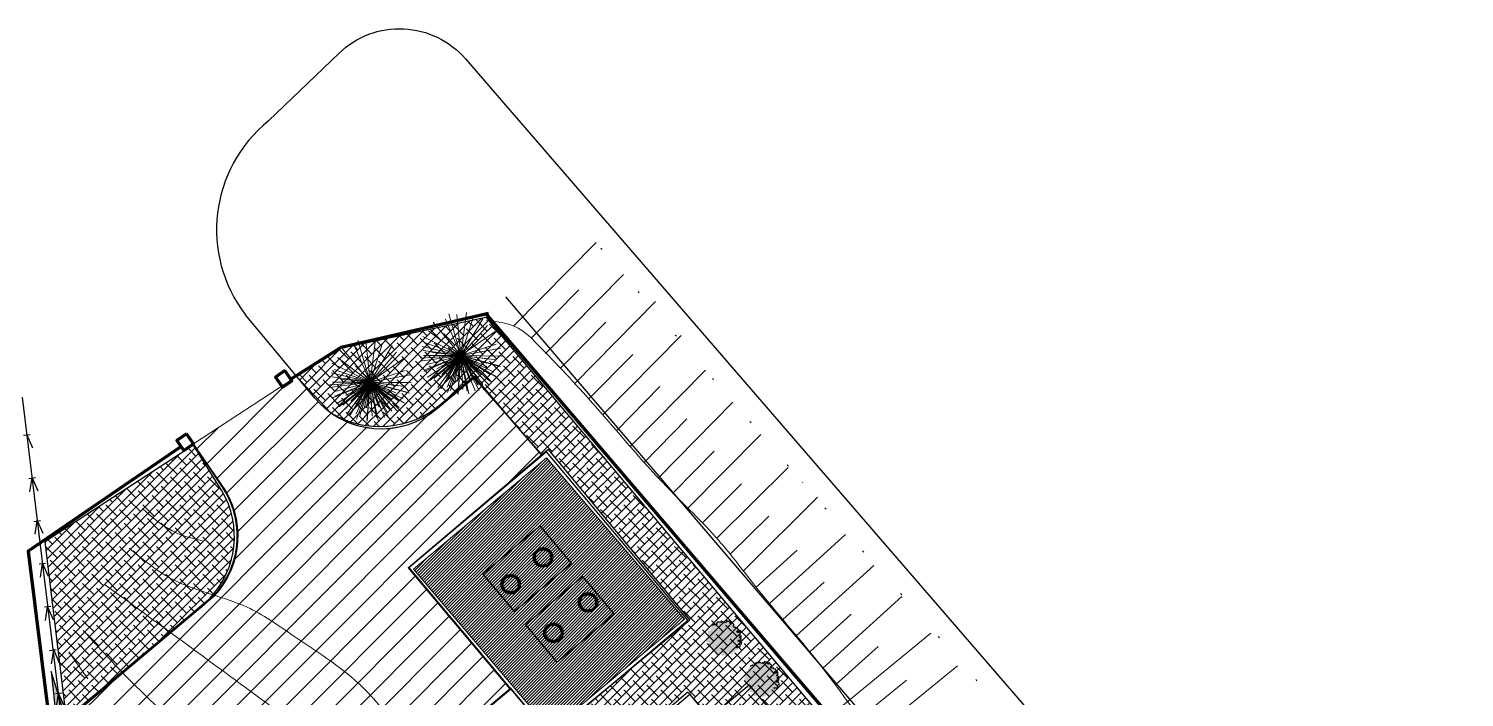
# Model space of a CAD drawing. Header units: millimetres. Extents: x 5637 to 6048, y 3385 to 3927.
# Drawn here: x 5779 to 5861.3, y 3889.2 to 3927.5 of the extents above; entities that cross this region are included whole.
import ezdxf

# ---------------------------------------------------------------- set-up
doc = ezdxf.new("R2010")
doc.units = ezdxf.units.MM
doc.linetypes.add('DASHEDX2', pattern=[38.1, 25.4, -12.7])
doc.linetypes.add('DOT', pattern=[6.35, 0, -6.35])
doc.layers.add('Contour Lines', color=253, linetype='Continuous')
doc.layers.add('dr', color=7, linetype='Continuous', lineweight=30, true_color=0x424d8a)
for name, color, linetype, lineweight in [('fences', 224, 'ограждение1', 80), ('ground 1', 7, 'Continuous', 30), ('hatch', 253, 'Continuous', 13), ('road', 19, 'Continuous', 30), ('trees new', 7, 'Continuous', 20), ('wall', 7, 'Continuous', 80)]:
    doc.layers.add(name, color=color, linetype=linetype, lineweight=lineweight)
doc.layers.add('plants1', color=7, linetype='Continuous', true_color=0x89ee5d)
doc.styles.get("Standard").update_dxf_attribs({"font": 'arial.ttf'})
doc.linetypes.add('ограждение1', pattern='A,0.25,-0.1,[133,ltypeshp.shx,S=0.1,R=0,X=-0.1,Y=0],-0.1,1', length=1.45)
pattern_1 = [(45, (2816.3681, -1263.7476), (-0.265165043, 0.265165043), []), (135, (2816.3681, -1263.7476), (-0.79549513, 0.265165043), [0.9375, -0.5625])]

# ---------------------------------------------------------------- blocks, each defined once
blk = doc.blocks.new('43')
at = {"layer": 'wall', "linetype": 'DASHEDX2', "lineweight": 30, "ltscale": 0.1}
blk.add_line((3683.717, 5144.174), (3692.902, 5151.896), dxfattribs=at)
at = {"layer": 'wall', "lineweight": 90}
for p, q in [((3691.388, 5142.785), (3696.763, 5147.304)), ((3700.792, 5142.513), (3696.763, 5147.304)), ((3691.446, 5142.718), (3691.33, 5142.851)), ((3700.639, 5142.384), (3700.945, 5142.641)), ((3687.578, 5139.581), (3690.469, 5142.012)), ((3690.527, 5141.946), (3690.412, 5142.079)), ((3701.926, 5140.853), (3702.232, 5141.111)), ((3708.347, 5133.527), (3702.079, 5140.982)), ((3699.162, 5125.804), (3687.578, 5139.581)), ((3699.162, 5125.804), (3708.347, 5133.527))]:
    blk.add_line(p, q, dxfattribs=at)
at = {"layer": 'wall', "linetype": 'DASHEDX2', "lineweight": 30}
for p, q in [((3700.624, 5142.712), (3701.619, 5143.548)), ((3702.246, 5140.783), (3703.241, 5141.62)), ((3699.004, 5123.973), (3685.747, 5139.74)), ((3699.004, 5123.973), (3710.179, 5133.369))]:
    blk.add_line(p, q, dxfattribs=at)
at = {"layer": 'wall', "linetype": 'DASHEDX2', "lineweight": 30, "ltscale": 0.1}
for points in [[(3696.763, 5147.304), (3692.902, 5151.896)], [(3687.578, 5139.581), (3683.717, 5144.174)]]:
    blk.add_lwpolyline(points, dxfattribs=at)
at = {"layer": 'wall', "linetype": 'DASHEDX2', "lineweight": 30}
for points in [[(3701.619, 5143.548), (3696.921, 5149.136), (3691.004, 5144.16), (3691.825, 5143.183)], [(3685.747, 5139.74), (3689.151, 5142.602), (3689.984, 5141.611)], [(3710.179, 5133.369), (3703.241, 5141.62)]]:
    blk.add_lwpolyline(points, dxfattribs=at)
blk = doc.blocks.new('wii')
at = {"layer": 'wall', "linetype": 'DASHEDX2', "lineweight": 30}
for p, q in [((3082.912, 5113.524), (3080.769, 5111.722)), ((3085.679, 5110.232), (3082.912, 5113.524)), ((3080.769, 5111.722), (3083.536, 5108.431))]:
    blk.add_line(p, q, dxfattribs=at)
for points in [[(3083.12, 5104.161), (3092.815, 5112.313), (3086.186, 5120.196), (3076.542, 5112.087), (3083.171, 5104.204)], [(3083.536, 5108.431), (3085.679, 5110.232)]]:
    blk.add_lwpolyline(points, dxfattribs=at)
blk.add_lwpolyline([(3086.445, 5110.876), (3088.588, 5112.678), (3085.82, 5115.969), (3083.677, 5114.167), (3086.445, 5110.876)], close=True, dxfattribs=at)
blk = doc.blocks.new('LCCNDP03')
at = {"color": 0}
for p in [(-0.315, 0.361), (-0.295, 0.438), (-0.199, 0.457), (-0.094, 0.513), (0.12, 0.496), (0.001, 0.49), (0.196, 0.435), (0.307, 0.39), (-0.446, 0.284), (0.36, 0.249), (0.431, 0.216), (-0.517, 0.082), (-0.471, 0.168), (-0.471, 0.018), (0.476, 0.131), (0.434, 0.118), (0.419, 0.065), (0.334, 0.049), (0.471, 0.005), (-0.491, -0.034), (-0.471, -0.176), (-0.468, -0.078), (-0.463, -0.211), (-0.446, -0.135), (-0.388, -0.238), (-0.387, -0.319), (-0.374, -0.291), (-0.357, -0.071), (-0.323, -0.374), (-0.286, -0.403), (-0.245, -0.367), (-0.244, -0.244), (-0.209, -0.409), (-0.167, -0.294), (-0.167, -0.459), (-0.128, -0.463), (-0.111, -0.312), (-0.08, -0.323), (-0.06, -0.423), (-0.038, -0.482), (-0.01, -0.447), (0.488, 0), (0.319, -0.005), (0.038, -0.317), (0.175, -0.259), (0.187, -0.397), (0.132, -0.396), (0.087, -0.461), (0.275, -0.148), (0.344, -0.268), (0.294, -0.291), (0.28, -0.369), (0.432, -0.085), (0.396, -0.127), (0.417, -0.203), (0.011, -0.328), (0.101, -0.309), (0.182, -0.268), (0.094, -0.47), (0.251, -0.206), (0.217, -0.425), (0.301, -0.13), (0.325, -0.35), (0.329, -0.043), (0.41, -0.249), (0.465, -0.13)]:
    blk.add_line(p, (-0.009, -0.006), dxfattribs=at)
at = {"color": 0, "flags": 1}
for tag, p in [('SIZE', (0, 0)), ('ITEM', (0, -0.07))]:
    blk.add_attdef(tag, p, '', height=0.0409, dxfattribs=at)
blk = doc.blocks.new('695')
at = {"layer": 'plants1'}
h = blk.add_hatch(color=256, dxfattribs=at)
h.set_gradient(color1=(75, 160, 114), color2=(211, 49, 119), rotation=225, name='INVHEMISPHERICAL')
h.paths.add_polyline_path([(2594.81, 4785.64), (2594.84, 4785.59), (2594.88, 4785.55), (2594.95, 4785.57), (2594.96, 4785.67), (2594.89, 4785.75), (2594.81, 4785.75), (2594.72, 4785.8), (2594.75, 4785.86), (2594.85, 4785.88), (2594.86, 4785.93), (2594.85, 4786.02), (2594.86, 4786.1), (2594.81, 4786.17), (2594.73, 4786.19), (2594.65, 4786.19), (2594.73, 4786.08), (2594.67, 4786.02), (2594.57, 4786.04), (2594.53, 4786.12), (2594.64, 4786.22), (2594.71, 4786.23), (2594.65, 4786.42), (2594.43, 4786.46), (2594.46, 4786.54), (2594.28, 4786.51), (2594.27, 4786.59), (2594.19, 4786.62), (2594.21, 4786.7), (2594.27, 4786.72), (2594.26, 4786.8), (2594.16, 4786.87), (2594.12, 4786.93), (2594.09, 4786.99), (2593.99, 4786.99), (2593.98, 4786.97), (2593.97, 4786.88), (2593.92, 4786.88), (2593.9, 4786.9), (2593.88, 4786.97), (2593.92, 4787.01), (2593.86, 4787.08), (2593.76, 4787.1), (2593.73, 4787.08), (2593.68, 4787.09), (2593.63, 4787.14), (2593.55, 4787.13), (2593.51, 4786.99), (2593.38, 4786.95), (2593.27, 4787), (2593.24, 4787.03), (2593.12, 4787.1), (2593.07, 4787.1), (2593, 4787.09), (2593, 4787.08), (2593.05, 4787.01), (2593.06, 4787), (2592.96, 4787.02), (2592.93, 4787.03), (2592.87, 4787.02), (2592.82, 4787.03), (2592.79, 4787.01), (2592.74, 4787), (2592.72, 4787), (2592.71, 4787), (2592.64, 4786.95), (2592.62, 4786.93), (2592.58, 4786.88), (2592.64, 4786.83), (2592.64, 4786.8), (2592.53, 4786.78), (2592.45, 4786.79), (2592.46, 4786.81), (2592.39, 4786.77), (2592.31, 4786.75), (2592.28, 4786.77), (2592.28, 4786.73), (2592.23, 4786.7), (2592.21, 4786.69), (2592.14, 4786.66), (2592.14, 4786.6), (2592.14, 4786.56), (2592.13, 4786.53), (2592.1, 4786.5), (2592.05, 4786.49), (2592, 4786.42), (2591.96, 4786.38), (2592.06, 4786.35), (2592.08, 4786.33), (2592.07, 4786.28), (2592.01, 4786.28), (2591.95, 4786.27), (2591.84, 4786.24), (2591.84, 4786.23), (2591.83, 4786.17), (2591.74, 4786.13), (2591.73, 4786.11), (2591.76, 4786.01), (2591.77, 4785.94), (2591.77, 4785.81), (2591.77, 4785.8), (2591.71, 4785.79), (2591.64, 4785.82), (2591.64, 4785.76), (2591.65, 4785.72), (2591.67, 4785.66), (2591.76, 4785.68), (2591.73, 4785.59), (2591.68, 4785.55), (2591.64, 4785.54), (2591.63, 4785.48), (2591.65, 4785.44), (2591.67, 4785.46), (2591.71, 4785.4), (2591.65, 4785.35), (2591.62, 4785.34), (2591.58, 4785.27), (2591.6, 4785.13), (2591.65, 4785.12), (2591.67, 4785.18), (2591.78, 4785.13), (2591.89, 4785.1), (2591.85, 4785.05), (2591.76, 4785.04), (2591.73, 4784.93), (2591.73, 4784.92), (2591.78, 4784.87), (2591.86, 4784.84), (2591.84, 4784.8), (2591.84, 4784.67), (2591.83, 4784.6), (2591.91, 4784.56), (2591.99, 4784.61), (2592.02, 4784.65), (2592.12, 4784.57), (2592.1, 4784.45), (2592.06, 4784.43), (2592.16, 4784.27), (2592.19, 4784.23), (2592.29, 4784.19), (2592.42, 4784.24), (2592.51, 4784.18), (2592.56, 4784.1), (2592.47, 4783.95), (2592.51, 4783.89), (2592.6, 4783.82), (2592.79, 4783.86), (2592.94, 4783.91), (2592.86, 4784.03), (2592.86, 4784.04), (2593.09, 4784.04), (2593.12, 4783.96), (2593.06, 4783.93), (2593.02, 4783.85), (2593.08, 4783.82), (2593.17, 4783.81), (2593.2, 4783.8), (2593.28, 4783.84), (2593.3, 4783.86), (2593.38, 4783.83), (2593.44, 4783.81), (2593.54, 4783.78), (2593.6, 4783.81), (2593.65, 4783.86), (2593.68, 4783.88), (2593.76, 4783.9), (2593.77, 4783.92), (2593.74, 4783.99), (2593.68, 4784.03), (2593.71, 4784.07), (2593.75, 4784.12), (2593.85, 4784.08), (2593.93, 4784.04), (2593.99, 4784), (2593.93, 4783.94), (2594.09, 4783.92), (2594.15, 4784), (2594.12, 4784.04), (2594.06, 4784.11), (2594.12, 4784.15), (2594.21, 4784.15), (2594.31, 4784.12), (2594.38, 4784.18), (2594.38, 4784.3), (2594.39, 4784.34), (2594.53, 4784.36), (2594.54, 4784.33), (2594.6, 4784.4), (2594.62, 4784.46), (2594.59, 4784.54), (2594.5, 4784.6), (2594.52, 4784.66), (2594.71, 4784.62), (2594.75, 4784.6), (2594.82, 4784.66), (2594.86, 4784.73), (2594.85, 4784.83), (2594.81, 4784.83), (2594.88, 4784.94), (2594.97, 4784.92), (2595.01, 4784.98), (2595.03, 4785.02), (2594.97, 4785.09), (2594.9, 4785.16), (2594.86, 4785.22), (2594.85, 4785.24), (2594.84, 4785.21), (2594.75, 4785.16), (2594.72, 4785.16), (2594.64, 4785.29), (2594.71, 4785.29), (2594.85, 4785.31), (2594.94, 4785.33), (2594.95, 4785.37), (2594.95, 4785.44), (2594.98, 4785.45), (2594.89, 4785.47), (2594.87, 4785.47), (2594.81, 4785.54), (2594.79, 4785.57)])
at = {"layer": 'plants1', "color": 3, "linetype": 'Continuous'}
for p, q in [((2592.23, 4786.7), (2592.21, 4786.69)), ((2592.28, 4786.73), (2592.23, 4786.7)), ((2592.31, 4786.75), (2592.28, 4786.77)), ((2592.28, 4786.77), (2592.28, 4786.73)), ((2592.39, 4786.77), (2592.31, 4786.75)), ((2592.46, 4786.81), (2592.39, 4786.77)), ((2592.45, 4786.79), (2592.46, 4786.81)), ((2592.53, 4786.78), (2592.45, 4786.79)), ((2592.64, 4786.8), (2592.53, 4786.78)), ((2592.62, 4786.93), (2592.58, 4786.88)), ((2592.58, 4786.88), (2592.64, 4786.83)), ((2592.64, 4786.95), (2592.62, 4786.93)), ((2592.71, 4787), (2592.64, 4786.95)), ((2592.64, 4786.83), (2592.64, 4786.8)), ((2592.72, 4787), (2592.71, 4787)), ((2592.74, 4787), (2592.72, 4787)), ((2592.79, 4787.01), (2592.74, 4787)), ((2592.82, 4787.03), (2592.79, 4787.01)), ((2592.87, 4787.02), (2592.82, 4787.03)), ((2592.82, 4787.03), (2592.82, 4787.03)), ((2592.93, 4787.03), (2592.87, 4787.02)), ((2592.96, 4787.02), (2592.93, 4787.03)), ((2593.06, 4787), (2592.96, 4787.02)), ((2593.07, 4787.1), (2593, 4787.09)), ((2593, 4787.09), (2593, 4787.09)), ((2593, 4787.09), (2593, 4787.08)), ((2593, 4787.08), (2593.05, 4787.01)), ((2593.05, 4787.01), (2593.06, 4787)), ((2593.12, 4787.1), (2593.07, 4787.1)), ((2593.24, 4787.03), (2593.12, 4787.1)), ((2593.27, 4787), (2593.24, 4787.03)), ((2593.38, 4786.95), (2593.27, 4787)), ((2593.51, 4786.99), (2593.38, 4786.95)), ((2593.55, 4787.13), (2593.51, 4786.99)), ((2593.63, 4787.14), (2593.55, 4787.13)), ((2593.68, 4787.09), (2593.63, 4787.14)), ((2593.73, 4787.08), (2593.68, 4787.09)), ((2593.76, 4787.1), (2593.73, 4787.08)), ((2593.86, 4787.08), (2593.76, 4787.1)), ((2593.92, 4787.01), (2593.86, 4787.08)), ((2593.88, 4786.97), (2593.92, 4787.01)), ((2593.9, 4786.9), (2593.88, 4786.97)), ((2593.92, 4786.88), (2593.9, 4786.9)), ((2593.97, 4786.88), (2593.92, 4786.88)), ((2593.98, 4786.97), (2593.97, 4786.88)), ((2593.99, 4786.99), (2593.98, 4786.97)), ((2594.09, 4786.99), (2593.99, 4786.99)), ((2594.12, 4786.93), (2594.09, 4786.99)), ((2594.16, 4786.87), (2594.12, 4786.93)), ((2594.26, 4786.8), (2594.16, 4786.87)), ((2594.19, 4786.62), (2594.21, 4786.7)), ((2594.27, 4786.59), (2594.19, 4786.62)), ((2594.21, 4786.7), (2594.27, 4786.72)), ((2594.27, 4786.72), (2594.26, 4786.8)), ((2594.28, 4786.51), (2594.27, 4786.59)), ((2594.46, 4786.54), (2594.28, 4786.51)), ((2594.43, 4786.46), (2594.46, 4786.54)), ((2594.65, 4786.42), (2594.43, 4786.46)), ((2594.53, 4786.12), (2594.64, 4786.22)), ((2594.57, 4786.04), (2594.53, 4786.12)), ((2594.67, 4786.02), (2594.57, 4786.04)), ((2594.64, 4786.22), (2594.71, 4786.23)), ((2594.71, 4786.23), (2594.65, 4786.42)), ((2594.65, 4786.19), (2594.73, 4786.08)), ((2594.73, 4786.19), (2594.65, 4786.19)), ((2594.73, 4786.08), (2594.67, 4786.02)), ((2594.81, 4786.17), (2594.73, 4786.19)), ((2594.86, 4786.1), (2594.81, 4786.17)), ((2594.85, 4786.02), (2594.86, 4786.1)), ((2594.86, 4785.93), (2594.85, 4786.02)), ((2594.5, 4784.6), (2594.52, 4784.66)), ((2594.59, 4784.54), (2594.5, 4784.6)), ((2594.52, 4784.66), (2594.71, 4784.62)), ((2594.72, 4785.16), (2594.64, 4785.29)), ((2594.64, 4785.29), (2594.71, 4785.29)), ((2594.71, 4785.29), (2594.85, 4785.31)), ((2594.71, 4784.62), (2594.75, 4784.6)), ((2594.72, 4785.8), (2594.75, 4785.86)), ((2594.81, 4785.75), (2594.72, 4785.8)), ((2594.75, 4785.16), (2594.72, 4785.16)), ((2594.75, 4785.86), (2594.85, 4785.88)), ((2594.84, 4785.21), (2594.75, 4785.16)), ((2594.75, 4784.6), (2594.82, 4784.66)), ((2594.79, 4785.57), (2594.81, 4785.64)), ((2594.81, 4785.54), (2594.79, 4785.57)), ((2594.89, 4785.75), (2594.81, 4785.75)), ((2594.81, 4785.64), (2594.84, 4785.59)), ((2594.87, 4785.47), (2594.81, 4785.54)), ((2594.81, 4784.83), (2594.88, 4784.94)), ((2594.85, 4784.83), (2594.81, 4784.83)), ((2594.82, 4784.66), (2594.86, 4784.73)), ((2594.84, 4785.59), (2594.88, 4785.55)), ((2594.85, 4785.24), (2594.84, 4785.21)), ((2594.85, 4785.88), (2594.86, 4785.93)), ((2594.85, 4785.31), (2594.94, 4785.33)), ((2594.86, 4785.22), (2594.85, 4785.24)), ((2594.86, 4784.73), (2594.85, 4784.83)), ((2594.9, 4785.16), (2594.86, 4785.22)), ((2594.89, 4785.47), (2594.87, 4785.47)), ((2594.88, 4785.55), (2594.95, 4785.57)), ((2594.88, 4784.94), (2594.97, 4784.92)), ((2594.96, 4785.67), (2594.89, 4785.75)), ((2594.98, 4785.45), (2594.89, 4785.47)), ((2594.97, 4785.09), (2594.9, 4785.16)), ((2594.94, 4785.33), (2594.95, 4785.37)), ((2594.95, 4785.57), (2594.96, 4785.67)), ((2594.95, 4785.44), (2594.98, 4785.45)), ((2594.95, 4785.37), (2594.95, 4785.44)), ((2595.03, 4785.02), (2594.97, 4785.09)), ((2594.97, 4784.92), (2595.01, 4784.98))]:
    blk.add_line(p, q, dxfattribs=at)

msp = doc.modelspace()

# ---------------------------------------------------------------- hatches: boundary and pattern name
at = {"layer": 'hatch'}
h = msp.add_hatch(dxfattribs=at)
h.set_pattern_fill('ANSI31', color=256, scale=8, style=0)
h.set_pattern_definition([(45, (2816.3681, -1263.7476), (-0.70710678, 0.70710678), [])])
edge = h.paths.add_edge_path()
edge.add_line((5788.462, 3903.693), (5794.371, 3907.563))
edge.add_line((5794.371, 3907.563), (5795.415, 3906.319))
edge.add_arc((5799.23, 3909.519), 4.979, 219.99693, 300.19925)
edge.add_line((5801.734, 3905.216), (5804.56, 3907.451))
edge.add_line((5804.56, 3907.451), (5808.427, 3903.087))
edge.add_line((5808.427, 3903.087), (5800.779, 3896.592))
edge.add_line((5800.779, 3896.592), (5806.604, 3889.664))
edge.add_line((5806.604, 3889.664), (5797.864, 3882.363))
edge.add_arc((5800.413, 3878.076), 4.987, 120.72982, 222.24869)
edge.add_line((5796.721, 3874.723), (5798.381, 3872.877))
edge.add_arc((5800.192, 3875.11), 2.875, 230.95435, 301.99999)
edge.add_line((5801.716, 3872.672), (5804.014, 3869.975))
edge.add_arc((5805.995, 3868.11), 2.721, 136.71508, 211.85309)
edge.add_line((5803.684, 3866.674), (5805.724, 3864.053))
edge.add_arc((5807.878, 3865.729), 2.729, 217.90127, 304.84784)
edge.add_line((5809.437, 3863.489), (5819.831, 3872.037))
edge.add_line((5819.831, 3872.037), (5827.684, 3862.554))
edge.add_line((5827.684, 3862.554), (5826.687, 3861.605))
edge.add_line((5826.687, 3861.605), (5826.343, 3861.998))
edge.add_line((5826.343, 3861.998), (5824.671, 3860.573))
edge.add_line((5824.671, 3860.573), (5824.941, 3860.229))
edge.add_line((5824.941, 3860.229), (5818.545, 3854.784))
edge.add_arc((5822.742, 3851.756), 5.176, 144.18924, 218.56689)
edge.add_arc((6517.175, 4430.172), 908.946, 219.785082, 220.21483)
edge.add_arc((5829.877, 3849.055), 8.904, 220.21483, 232.88171)
edge.add_line((5824.504, 3841.955), (5831.962, 3835.04))
edge.add_arc((5835.108, 3837.902), 4.253, 222.29199, 305.7533)
edge.add_line((5837.593, 3834.451), (5842.837, 3838.921))
edge.add_line((5842.837, 3838.921), (5843.107, 3838.578))
edge.add_line((5843.107, 3838.578), (5847.054, 3842.479))
edge.add_line((5847.054, 3842.479), (5854.691, 3833.089))
edge.add_line((5854.691, 3833.089), (5841.293, 3822.042))
edge.add_line((5841.293, 3822.042), (5822.012, 3839.691))
edge.add_arc((5842.418, 3861.984), 30.222, 221.42302, 227.52972, ccw=False)
edge.add_line((5819.756, 3841.988), (5781.239, 3887.892))
edge.add_line((5781.239, 3887.892), (5789.656, 3894.979))
edge.add_arc((5786.004, 3898.422), 5.02, 316.69678, 396.04827)
edge.add_line((5790.062, 3901.376), (5788.462, 3903.693))
at = {"layer": 'hatch', "true_color": 0xcd8532}
h = msp.add_hatch(dxfattribs=at)
h.set_pattern_fill('ANSI31', color=23, style=0)
h.set_pattern_definition([(45, (2816.36809, -1263.74761), (-0.0883883476, 0.0883883476), [])])
h.paths.add_polyline_path([(5801.077, 3896.526), (5808.706, 3902.904), (5816.614, 3893.647), (5808.928, 3887.28)])
at = {"layer": 'plants1'}
h = msp.add_hatch(dxfattribs=at)
h.set_pattern_fill('ANSI38', color=256, scale=3, style=0)
h.set_pattern_definition(pattern_1)
edge = h.paths.add_edge_path()
edge.add_line((5794.371, 3907.563), (5796.929, 3909.171))
edge.add_line((5796.929, 3909.171), (5805.22, 3910.953))
edge.add_line((5805.22, 3910.953), (5831.007, 3880.29))
edge.add_line((5831.007, 3880.29), (5837.073, 3870.429))
edge.add_line((5837.073, 3870.429), (5834.589, 3868.325))
edge.add_line((5834.589, 3868.325), (5830.155, 3864.404))
edge.add_line((5830.155, 3864.404), (5829.117, 3863.801))
edge.add_line((5829.117, 3863.801), (5827.885, 3862.787))
edge.add_line((5827.885, 3862.787), (5820.056, 3872.04))
edge.add_line((5820.056, 3872.04), (5825.409, 3876.641))
edge.add_line((5825.409, 3876.641), (5820.399, 3882.587))
edge.add_line((5820.399, 3882.587), (5821.685, 3884.066))
edge.add_line((5821.685, 3884.066), (5816.797, 3889.465))
edge.add_line((5816.797, 3889.465), (5811.008, 3884.516))
edge.add_line((5811.008, 3884.516), (5809.014, 3887.087))
edge.add_line((5809.014, 3887.087), (5816.926, 3893.61))
edge.add_line((5816.926, 3893.61), (5808.822, 3903.38))
edge.add_line((5808.822, 3903.38), (5808.408, 3903.061))
edge.add_line((5808.408, 3903.061), (5804.551, 3907.575))
edge.add_line((5804.551, 3907.575), (5802.655, 3905.962))
edge.add_arc((5799.153, 3910.079), 5.405, 238.79333, 310.38844, ccw=False)
edge.add_line((5796.352, 3905.456), (5794.371, 3907.563))
h = msp.add_hatch(dxfattribs=at)
h.set_pattern_fill('ANSI38', color=256, scale=3, style=0)
h.set_pattern_definition(pattern_1)
edge = h.paths.add_edge_path()
edge.add_line((5788.459, 3903.617), (5779.947, 3898.082))
edge.add_line((5779.947, 3898.082), (5781.17, 3887.953))
edge.add_line((5781.17, 3887.953), (5789.415, 3894.863))
edge.add_arc((5785.665, 3898.384), 5.144, 316.80949, 390.53438)
edge.add_line((5790.096, 3900.998), (5788.459, 3903.617))
at = {"layer": 'plants1', "lineweight": 9, "true_color": 0x87ea5d}
h = msp.add_hatch(dxfattribs=at)
h.set_pattern_fill('GRASS', color=83, style=0)
h.set_pattern_definition([(90, (2816.3681, -1263.7476), (-0.70710678, 0.70710678), [0.1875, -1.22671356]), (45, (2816.3681, -1263.7476), (-0.70710678, 0.70710678), [0.1875, -0.8125]), (135, (2816.3681, -1263.7476), (-0.70710678, -0.70710678), [0.1875, -0.8125])])
h.paths.add_polyline_path([(5780.305, 3890.655), (5782.118, 3873.539), (5805.26, 3846.073), (5819.846, 3828.793), (5827.974, 3818.873), (5829.12, 3817.565), (5797.369, 3782.637), (5801.464, 3774.812), (5809.612, 3784.069), (5826.392, 3802.565), (5836.809, 3814.19), (5842.789, 3818.903), (5819.607, 3840.413), (5806.337, 3857.364), (5788.346, 3878.707), (5781.228, 3887.715)])

# ---------------------------------------------------------------- linework, layer by layer
at = {"layer": 'Contour Lines', "lineweight": 5, "ltscale": 0.5}
msp.add_line((5786.786, 3898.982), (5786.896, 3899.18), dxfattribs=at)
for points in [[(5785.543, 3899.987), (5787.233, 3898.712), (5788.987, 3898.138)], [(5784.769, 3897.72), (5787.385, 3895.872), (5791.534, 3894.339), (5794.104, 3892.762), (5798.478, 3889.426), (5800.964, 3886.615), (5802.762, 3885.189), (5804.025, 3884.153), (5806.235, 3883.116)], [(5783.407, 3895.616), (5790.251, 3890.609), (5795.037, 3887.077), (5798.481, 3883.992), (5800.449, 3881.042), (5801.704, 3879.646)], [(5782.144, 3893.002), (5785.386, 3889.595), (5789.801, 3885.238), (5795.166, 3875.35)]]:
    msp.add_spline(points, degree=3, dxfattribs=at)
msp.add_open_spline([(5781.31, 3891.777), (5781.679, 3891.262), (5782.048, 3890.747), (5782.404, 3890.224)], degree=3, dxfattribs=at)
at = {"layer": 'dr', "color": 4, "ltscale": 0.5}
for p, q in [((5778.647, 3906.378), (5781.01, 3886.909)), ((5778.717, 3904.186), (5779.093, 3904.237)), ((5778.912, 3904.211), (5779.233, 3903.476)), ((5779.019, 3901.718), (5779.396, 3901.77)), ((5779.089, 3900.957), (5779.21, 3901.743)), ((5779.21, 3901.743), (5779.531, 3901.008)), ((5779.317, 3899.25), (5779.694, 3899.302)), ((5779.382, 3898.52), (5779.504, 3899.306)), ((5779.504, 3899.306), (5779.825, 3898.571)), ((5779.611, 3896.813), (5779.987, 3896.865)), ((5779.684, 3896.059), (5779.806, 3896.845)), ((5779.806, 3896.845), (5780.127, 3896.11)), ((5779.912, 3894.352), (5780.289, 3894.404)), ((5779.978, 3893.573), (5780.099, 3894.359)), ((5780.099, 3894.359), (5780.42, 3893.624)), ((5780.206, 3891.866), (5780.583, 3891.918)), ((5780.328, 3891.093), (5780.45, 3891.879)), ((5780.45, 3891.879), (5780.771, 3891.144)), ((5780.556, 3889.386), (5780.933, 3889.438)), ((5780.603, 3888.608), (5780.724, 3889.395)), ((5780.724, 3889.395), (5781.045, 3888.66))]:
    msp.add_line(p, q, dxfattribs=at)
at = {"layer": 'fences', "ltscale": 3}
msp.add_line((5805.219, 3911.153), (5831.845, 3880.012), dxfattribs=at)
for points in [[(5794.072, 3907.429), (5796.93, 3909.237), (5805.374, 3911.188)], [(5787.753, 3903.547), (5778.98, 3897.55), (5782, 3873.249), (5828.848, 3817.668), (5797.195, 3782.719)]]:
    msp.add_lwpolyline(points, dxfattribs=at)
at = {"layer": 'fences', "ltscale": 0.5}
for points in [[(5793.707, 3907.898), (5793.16, 3907.524), (5793.559, 3906.941), (5794.105, 3907.315)], [(5788.06, 3904.271), (5787.513, 3903.898), (5787.912, 3903.315), (5788.459, 3903.689)]]:
    msp.add_lwpolyline(points, close=True, dxfattribs=at)
at = {"layer": 'ground 1', "lineweight": 5, "ltscale": 0.5}
for p, q in [((5806.818, 3910.44), (5811.543, 3915.224)), ((5808.653, 3908.882), (5813.113, 3913.399)), ((5807.83, 3909.756), (5810.552, 3912.512)), ((5810.323, 3907.157), (5814.959, 3911.851)), ((5809.503, 3908.035), (5812.102, 3910.667)), ((5811.929, 3905.362), (5816.418, 3909.913)), ((5811.131, 3906.268), (5813.653, 3908.821)), ((5813.503, 3903.54), (5817.82, 3907.916)), ((5812.716, 3904.451), (5815.205, 3906.974)), ((5815.118, 3901.759), (5819.392, 3906.093)), ((5814.297, 3902.636), (5816.756, 3905.129)), ((5816.809, 3900.011), (5820.998, 3904.242)), ((5815.973, 3900.917), (5818.306, 3903.283)), ((5818.463, 3898.291), (5822.552, 3902.351)), ((5817.644, 3899.169), (5819.89, 3901.399)), ((5823.387, 3901.489), (5823.397, 3901.499)), ((5819.986, 3896.421), (5824.243, 3900.648)), ((5819.239, 3897.37), (5821.439, 3899.555)), ((5821.48, 3894.549), (5825.848, 3898.506)), ((5820.721, 3895.481), (5823.073, 3897.611)), ((5823.026, 3892.711), (5827.459, 3896.727)), ((5822.252, 3893.629), (5824.618, 3895.772)), ((5824.541, 3890.845), (5829.07, 3894.948)), ((5823.792, 3891.787), (5826.163, 3893.933)), ((5825.471, 3888.54), (5830.745, 3892.843)), ((5825.268, 3889.885), (5827.708, 3892.094)), ((5827.362, 3886.986), (5832.262, 3890.983)), ((5826.229, 3887.61), (5829.342, 3890.15))]:
    msp.add_line(p, q, dxfattribs=at)
at = {"layer": 'ground 1', "linetype": 'DOT', "lineweight": 5, "ltscale": 0.5}
msp.add_open_spline([(5811.822, 3914.906), (5816.717, 3909.191), (5824.226, 3900.426), (5833.239, 3890.386), (5839.507, 3882.681), (5842.762, 3874.591), (5847.636, 3866.58), (5850.718, 3859.582), (5852.987, 3852.432), (5856.388, 3845.229), (5858.606, 3837.866), (5860.465, 3832.729), (5861.189, 3830.561), (5861.319, 3830.169)], degree=3, knots=[0, 0, 0, 0, 45.130238, 69.219231, 81.064898, 104.445765, 120.942273, 137.318065, 150.16223, 165.913741, 184.980493, 196.219017, 198.694469, 198.694469, 198.694469, 198.694469], dxfattribs=at)
at = {"layer": 'ground 1', "lineweight": 5, "ltscale": 0.5}
msp.add_spline([(5859.869, 3829.863), (5856.018, 3839.001), (5851.5, 3847.545), (5846.402, 3857.087), (5841.254, 3867.641), (5838.987, 3871.304), (5837.265, 3874.119), (5833.368, 3879.564), (5829.071, 3884.699), (5824.279, 3891.18), (5820.692, 3895.518), (5818.566, 3898.174), (5815.599, 3901.229), (5811.379, 3905.989), (5808.19, 3909.398), (5807.083, 3910.327), (5805.267, 3910.77)], degree=3, dxfattribs=at)
at = {"layer": 'hatch'}
for points in [[(5788.462, 3903.693), (5794.371, 3907.563), (5795.415, 3906.319, 0.36497), (5801.734, 3905.216), (5804.56, 3907.451), (5808.427, 3903.087), (5800.779, 3896.592), (5806.604, 3889.664), (5797.864, 3882.363, 0.474401)], [(5781.239, 3887.892), (5789.656, 3894.979, 0.360769), (5790.062, 3901.376), (5788.462, 3903.693)]]:
    msp.add_lwpolyline(points, format="xyb", dxfattribs=at)
at = {"layer": 'hatch', "color": 23, "true_color": 0xcd8532}
msp.add_lwpolyline([(5801.077, 3896.526), (5808.706, 3902.904), (5816.614, 3893.647), (5808.928, 3887.28)], close=True, dxfattribs=at)
at = {"layer": 'plants1', "ltscale": 0.2}
for points in [[(5794.371, 3907.563), (5796.929, 3909.171), (5805.22, 3910.953), (5831.007, 3880.29), (5837.073, 3870.429), (5834.589, 3868.325), (5830.155, 3864.404), (5829.117, 3863.801), (5827.885, 3862.787), (5820.056, 3872.04), (5825.409, 3876.641), (5820.399, 3882.587), (5821.685, 3884.066), (5816.797, 3889.465), (5811.008, 3884.516), (5809.014, 3887.087), (5816.926, 3893.61), (5808.822, 3903.38), (5808.408, 3903.061), (5804.551, 3907.575), (5802.655, 3905.962, -0.322968), (5796.352, 3905.456), (5794.371, 3907.563)], [(5788.459, 3903.617), (5779.947, 3898.082), (5781.17, 3887.953), (5789.415, 3894.863, 0.333261), (5790.096, 3900.998), (5788.459, 3903.617)]]:
    msp.add_lwpolyline(points, format="xyb", dxfattribs=at)
at = {"layer": 'plants1', "color": 83, "true_color": 0x87ea5d}
msp.add_lwpolyline([(5780.305, 3890.655), (5782.118, 3873.539), (5805.26, 3846.073), (5819.846, 3828.793), (5827.974, 3818.873), (5829.12, 3817.565), (5797.369, 3782.637), (5801.464, 3774.812), (5809.612, 3784.069), (5826.392, 3802.565), (5836.809, 3814.19), (5842.789, 3818.903), (5819.607, 3840.413), (5806.337, 3857.364), (5788.346, 3878.707), (5781.228, 3887.715), (5780.305, 3890.655)], dxfattribs=at)
at = {"layer": 'road', "lineweight": 30, "ltscale": 0.5}
for p, q in [((5806.359, 3912.127), (5832.985, 3880.987)), ((5806.617, 3889.712), (5811.053, 3884.426)), ((5811.053, 3884.426), (5816.918, 3889.347))]:
    msp.add_line(p, q, dxfattribs=at)
for points in [[(5792.761, 3922.196), (5796.817, 3926.089, -0.429518), (5804.061, 3925.752), (5838.515, 3885.907)], [(5808.363, 3903.147), (5804.568, 3907.494), (5802.448, 3905.715, -0.413138), (5795.415, 3906.319), (5791.442, 3911.097)], [(5819.193, 3842.571), (5781.179, 3887.874), (5789.189, 3894.594, 0.383703), (5790.123, 3901.217), (5788.459, 3903.689)]]:
    msp.add_lwpolyline(points, format="xyb", dxfattribs=at)
for points in [[(5797.498, 3881.984), (5806.651, 3889.662)], [(5819.304, 3881.792), (5821.625, 3883.738), (5816.918, 3889.347)]]:
    msp.add_lwpolyline(points, dxfattribs=at)
msp.add_arc((5797.786, 3915.971), 8, 128.91536, 217.53811, dxfattribs=at)
at = {"layer": 'wall', "lineweight": 90}
for centre in [(5808.499, 3897.189), (5806.653, 3895.656), (5811.084, 3894.611), (5809.099, 3892.869)]:
    msp.add_circle(centre, 0.5, dxfattribs=at)

# ---------------------------------------------------------------- block references
at = {"layer": 'plants1', "color": 4, "lineweight": 30, "xscale": 0.599999999999909, "yscale": 0.599999999999909, "zscale": 0.599999999999909}
for p in [(4262.889, 1021.273), (4265.05, 1018.937)]:
    msp.add_blockref('695', p, dxfattribs=at)
at = {"layer": 'trees new', "color": 84, "xscale": 4.724999999990147, "yscale": 4.724999999990147, "zscale": 4.724999999990147, "rotation": 343.4518148223149}
for p in [(5803.846, 3908.774), (5798.635, 3907.251)]:
    msp.add_blockref('LCCNDP03', p, dxfattribs=at)
at = {"layer": 'wall', "lineweight": 90}
for name, p, rotation in [('wii', (696.613, 6979.772), 270), ('43', (684.515, 7585.283), 269.8699300790959)]:
    msp.add_blockref(name, p, dxfattribs=dict(at, rotation=rotation))

doc.saveas('drawing.dxf')
